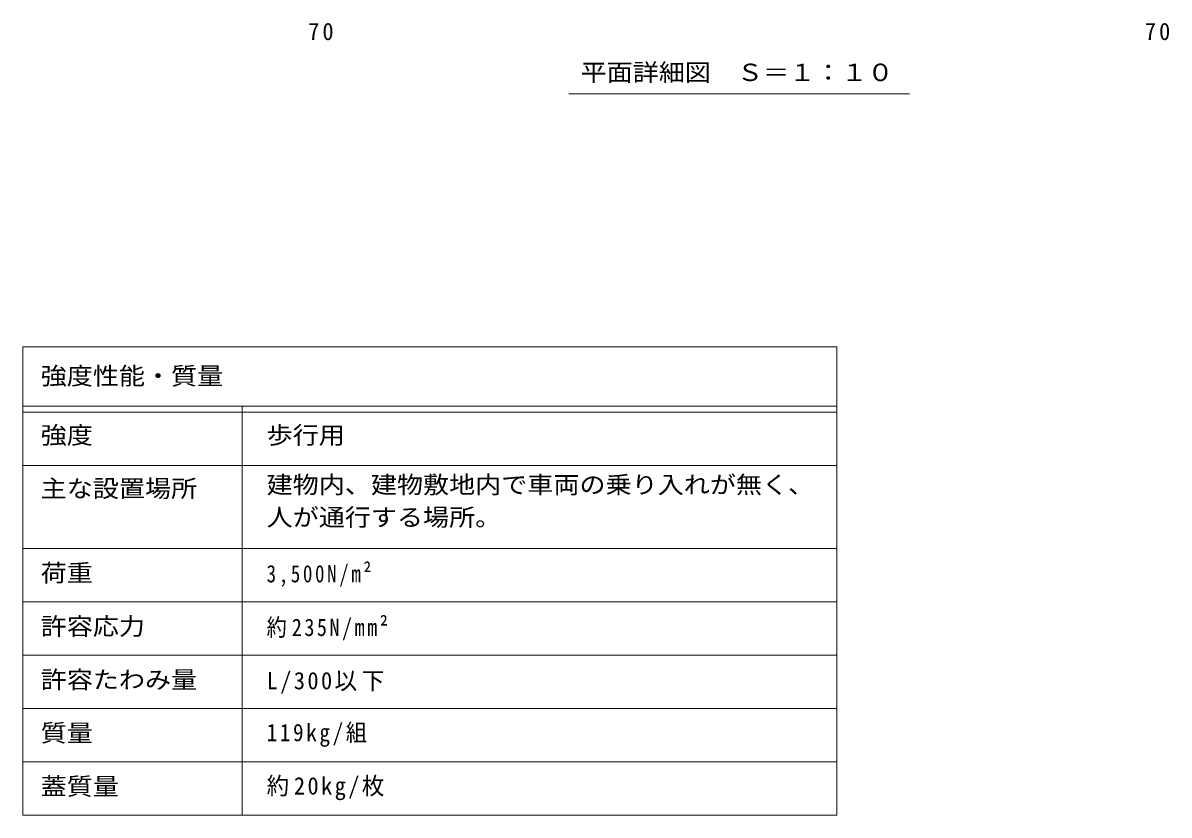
# Model space of a CAD drawing. Units: millimetres at full size, sheet at 1:10; details may follow other scales. Extents: x -2620 to 2719, y -1962 to 1598.
# Drawn here: x -2620 to -685, y -1674 to -338 of the extents above; entities that cross this region are included whole.
import ezdxf
from ezdxf.enums import TextEntityAlignment as Align

# ---------------------------------------------------------------- set-up
doc = ezdxf.new("R2010")
doc.units = ezdxf.units.MM
doc.header["$LTSCALE"] = 10
for name, color, linetype, lineweight in [('0-4_その他', 7, 'Continuous', 9), ('0-F', 7, 'Continuous', 9), ('F-5_F-5ﾚｲﾔ', 7, 'Continuous', 9), ('F-F_F-Fﾚｲﾔ', 2, 'Continuous', 9)]:
    doc.layers.add(name, color=color, linetype=linetype, lineweight=lineweight)
doc.styles.add('ＭＳ ゴシック', font='')
doc.styles.get('ＭＳ ゴシック').set_extended_font_data('MS Gothic')

msp = doc.modelspace()

# ---------------------------------------------------------------- linework, layer by layer
at = {"layer": '0-4_その他'}
msp.add_line((-1123.85, -457.07), (-1698.85, -457.07), dxfattribs=at)
at = {"layer": 'F-5_F-5ﾚｲﾔ'}
for p, q in [((-1246.13, -884.22), (-1246.13, -1674.22)), ((-2620.11, -1084.22), (-1246.13, -1084.22)), ((-2620.11, -1224.22), (-1246.13, -1224.22))]:
    msp.add_line(p, q, dxfattribs=at)
at = {"layer": 'F-F_F-Fﾚｲﾔ', "color": 7}
for p, q in [((-2620.11, -884.22), (-1246.13, -884.22)), ((-2620.11, -884.22), (-2620.11, -1674.22)), ((-2620.11, -984.22), (-1246.13, -984.22)), ((-2250.11, -984.22), (-2250.11, -1674.22)), ((-2620.11, -994.22), (-1246.13, -994.22)), ((-2620.11, -1084.22), (-1246.13, -1084.22)), ((-2620.11, -1224.22), (-1246.13, -1224.22)), ((-1246.13, -1314.22), (-2620.11, -1314.22)), ((-1246.13, -1404.22), (-2620.11, -1404.22)), ((-1246.13, -1494.22), (-2620.11, -1494.22)), ((-1246.13, -1584.22), (-2620.11, -1584.22)), ((-1246.13, -1674.22), (-2620.11, -1674.22))]:
    msp.add_line(p, q, dxfattribs=at)

# ---------------------------------------------------------------- texts
at = {"layer": '0-4_その他', "color": 2, "style": 'ＭＳ ゴシック', "width": 1.1}
msp.add_text('平面詳細図\u3000Ｓ＝１：１０', height=29.33, dxfattribs=at).set_placement((-1678.85, -444.57), align=Align.BOTTOM_LEFT)
at = {"layer": '0-F', "color": 2, "char_height": 29.33, "attachment_point": 7, "style": 'ＭＳ ゴシック'}
for insert in [(-2138.7, -367.16), (-726.5, -367.16)]:
    msp.add_mtext('\\T1.27;\\W0.95;70', dxfattribs=dict(at, insert=insert))
at = {"layer": 'F-F_F-Fﾚｲﾔ', "style": 'ＭＳ ゴシック', "width": 1.1}
for s, p in [('強度性能・質量', (-2590.11, -956.79)), ('強度', (-2590.11, -1056.72)), ('歩行用', (-2208.77, -1056.72)), ('建物内、建物敷地内で車両の乗り入れが無く、', (-2208.77, -1140.29)), ('主な設置場所', (-2590.11, -1146.72)), ('人が通行する場所。', (-2208.77, -1195.23)), ('荷重', (-2590.11, -1289.22)), ('許容応力', (-2590.11, -1379.22)), ('許容たわみ量', (-2590.11, -1469.22)), ('質量', (-2590.11, -1559.22)), ('蓋質量', (-2590.11, -1649.22))]:
    msp.add_text(s, height=29.33, dxfattribs=at).set_placement(p, align=Align.BOTTOM_LEFT)
at = {"layer": 'F-F_F-Fﾚｲﾔ', "char_height": 29.33, "attachment_point": 7, "style": 'ＭＳ ゴシック'}
for s, insert in [('\\T1.28;\\W0.8;3,500N/m²', (-2208.77, -1289.22)), ('\\T1.25;\\W0.85;約235N/mm²', (-2208.77, -1379.22)), ('\\T1.21;\\W0.95;L/300以下', (-2208.77, -1469.22)), ('\\T1.24;\\W0.9;119kg/組', (-2208.77, -1559.22)), ('\\T1.21;\\W0.95;約20kg/枚', (-2208.77, -1649.23))]:
    msp.add_mtext(s, dxfattribs=dict(at, insert=insert))

doc.saveas('drawing.dxf')
